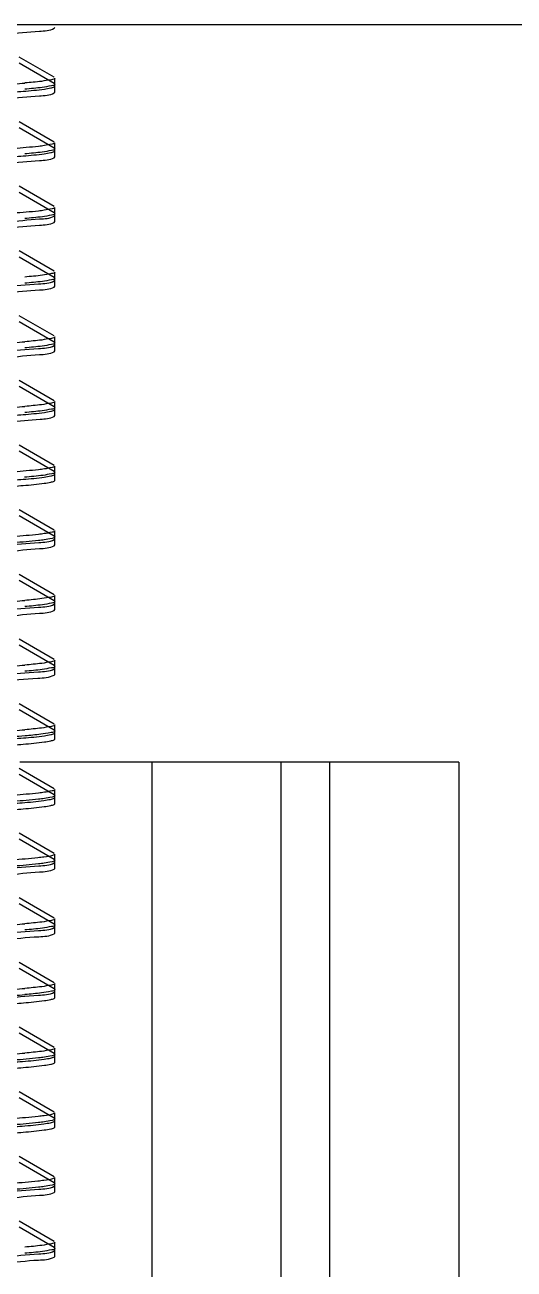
# Model space of a CAD drawing. Extents: x -427546 to -314919, y 698702 to 968782.
# Drawn here: x -414799.3 to -414686.6, y 912648.3 to 912934.6 of the extents above; entities that cross this region are included whole.
import ezdxf

# ---------------------------------------------------------------- set-up
doc = ezdxf.new("R2010")
doc.units = 0
doc.header["$LTSCALE"] = 1000
doc.header["$MEASUREMENT"] = 0
doc.layers.get('0').update_dxf_attribs({"linetype": 'CONTINUOUS'})
doc.layers.add('BZ', color=2, linetype='CONTINUOUS')

msp = doc.modelspace()

# ---------------------------------------------------------------- linework, layer by layer
at = {"linetype": 'CONTINUOUS'}
for p, q in [((-414792.54, 912933.84), (-414792.4, 912934)), ((-414792.54, 912922.57), (-414800.62, 912927.24)), ((-414792.54, 912921.14), (-414800.62, 912925.82)), ((-414792.54, 912920.38), (-414792.4, 912920.54)), ((-414792.4, 912920.54), (-414792.4, 912922.4)), ((-414792.4, 912920.54), (-414792.4, 912922.4)), ((-414792.4, 912919.12), (-414792.4, 912920.98)), ((-414792.54, 912918.96), (-414792.4, 912919.12)), ((-414792.54, 912907.68), (-414800.62, 912912.36)), ((-414792.54, 912906.26), (-414800.62, 912910.94)), ((-414792.54, 912905.5), (-414792.4, 912905.66)), ((-414792.4, 912905.66), (-414792.4, 912907.52)), ((-414792.4, 912905.66), (-414792.4, 912907.52)), ((-414792.4, 912904.24), (-414792.4, 912906.1)), ((-414792.4, 912904.24), (-414792.4, 912906.1)), ((-414792.54, 912904.07), (-414792.4, 912904.24)), ((-414792.54, 912892.8), (-414800.62, 912897.48)), ((-414792.54, 912891.38), (-414800.62, 912896.05)), ((-414792.4, 912890.78), (-414792.4, 912892.64)), ((-414792.4, 912890.78), (-414792.4, 912892.64)), ((-414792.4, 912889.35), (-414792.4, 912891.21)), ((-414792.4, 912889.35), (-414792.4, 912891.21)), ((-414792.54, 912890.62), (-414792.4, 912890.78)), ((-414792.54, 912889.19), (-414792.4, 912889.35)), ((-414792.54, 912877.92), (-414800.62, 912882.6)), ((-414792.54, 912876.49), (-414800.62, 912881.17)), ((-414792.4, 912875.9), (-414792.4, 912877.76)), ((-414792.4, 912875.9), (-414792.4, 912877.76)), ((-414792.54, 912875.73), (-414792.4, 912875.9)), ((-414792.54, 912874.31), (-414792.4, 912874.47)), ((-414792.4, 912874.47), (-414792.4, 912876.33)), ((-414792.4, 912874.47), (-414792.4, 912876.33)), ((-414792.54, 912863.04), (-414800.62, 912867.71)), ((-414792.54, 912861.61), (-414800.62, 912866.29)), ((-414792.4, 912861.01), (-414792.4, 912862.87)), ((-414792.4, 912861.01), (-414792.4, 912862.87)), ((-414792.54, 912860.85), (-414792.4, 912861.01)), ((-414792.54, 912859.43), (-414792.4, 912859.59)), ((-414792.4, 912859.59), (-414792.4, 912861.45)), ((-414792.4, 912859.59), (-414792.4, 912861.45)), ((-414792.54, 912848.15), (-414800.62, 912852.83)), ((-414792.54, 912846.73), (-414800.62, 912851.4)), ((-414792.54, 912845.97), (-414792.4, 912846.13)), ((-414792.4, 912846.13), (-414792.4, 912847.99)), ((-414792.4, 912846.13), (-414792.4, 912847.99)), ((-414792.4, 912844.71), (-414792.4, 912846.57)), ((-414792.4, 912844.71), (-414792.4, 912846.57)), ((-414792.54, 912844.54), (-414792.4, 912844.71)), ((-414792.54, 912833.27), (-414800.62, 912837.95)), ((-414792.54, 912831.85), (-414800.62, 912836.52)), ((-414792.54, 912831.08), (-414792.4, 912831.25)), ((-414792.4, 912831.25), (-414792.4, 912833.11)), ((-414792.4, 912829.82), (-414792.4, 912831.68)), ((-414792.4, 912829.82), (-414792.4, 912831.68)), ((-414792.54, 912829.66), (-414792.4, 912829.82)), ((-414792.54, 912818.39), (-414800.62, 912823.06)), ((-414792.54, 912816.96), (-414800.62, 912821.64)), ((-414792.4, 912816.36), (-414792.4, 912818.22)), ((-414792.4, 912816.36), (-414792.4, 912818.22)), ((-414792.4, 912814.94), (-414792.4, 912816.8)), ((-414792.4, 912814.94), (-414792.4, 912816.8)), ((-414792.54, 912816.2), (-414792.4, 912816.36)), ((-414792.54, 912814.78), (-414792.4, 912814.94)), ((-414792.54, 912803.5), (-414800.62, 912808.18)), ((-414792.54, 912802.08), (-414800.62, 912806.76)), ((-414792.4, 912801.48), (-414792.4, 912803.34)), ((-414792.4, 912801.48), (-414792.4, 912803.34)), ((-414792.54, 912801.32), (-414792.4, 912801.48)), ((-414792.54, 912799.89), (-414792.4, 912800.06)), ((-414792.4, 912800.06), (-414792.4, 912801.92)), ((-414792.4, 912800.06), (-414792.4, 912801.92)), ((-414792.54, 912788.62), (-414800.62, 912793.3)), ((-414792.54, 912787.2), (-414800.62, 912791.87)), ((-414792.4, 912786.6), (-414792.4, 912788.46)), ((-414792.4, 912786.6), (-414792.4, 912788.46)), ((-414792.54, 912786.43), (-414792.4, 912786.6)), ((-414792.54, 912785.01), (-414792.4, 912785.17)), ((-414792.4, 912785.17), (-414792.4, 912787.03)), ((-414792.4, 912785.17), (-414792.4, 912787.03)), ((-414792.54, 912773.74), (-414800.62, 912778.41)), ((-414792.54, 912772.31), (-414800.62, 912776.99)), ((-414792.4, 912771.71), (-414792.4, 912773.57)), ((-414792.4, 912771.71), (-414792.4, 912773.57)), ((-414792.54, 912771.55), (-414792.4, 912771.71)), ((-414792.4, 912770.29), (-414792.4, 912772.15)), ((-414792.4, 912770.29), (-414792.4, 912772.15)), ((-414792.54, 912770.13), (-414792.4, 912770.29)), ((-414699.38, 912764.98), (-414800.46, 912764.98)), ((-414770.08, 912764.98), (-414770.08, 909801.84)), ((-414740.31, 912764.98), (-414740.31, 909801.84)), ((-414729.15, 912764.98), (-414729.15, 909801.84)), ((-414699.38, 912764.98), (-414699.38, 909801.84)), ((-414792.54, 912758.85), (-414800.62, 912763.53)), ((-414792.54, 912757.43), (-414800.62, 912762.11)), ((-414792.54, 912756.67), (-414792.4, 912756.83)), ((-414792.4, 912756.83), (-414792.4, 912758.69)), ((-414792.4, 912756.83), (-414792.4, 912758.69)), ((-414792.4, 912755.41), (-414792.4, 912757.27)), ((-414792.4, 912755.41), (-414792.4, 912757.27)), ((-414792.54, 912755.24), (-414792.4, 912755.41)), ((-414792.54, 912743.97), (-414800.62, 912748.65)), ((-414792.54, 912742.55), (-414800.62, 912747.22)), ((-414792.4, 912741.95), (-414792.4, 912743.81)), ((-414792.4, 912741.95), (-414792.4, 912743.81)), ((-414792.4, 912740.52), (-414792.4, 912742.38)), ((-414792.4, 912740.52), (-414792.4, 912742.38)), ((-414792.54, 912741.79), (-414792.4, 912741.95)), ((-414792.54, 912740.36), (-414792.4, 912740.52)), ((-414792.54, 912729.09), (-414800.62, 912733.77)), ((-414792.54, 912727.66), (-414800.62, 912732.34)), ((-414792.4, 912727.07), (-414792.4, 912728.93)), ((-414792.4, 912727.07), (-414792.4, 912728.93)), ((-414792.54, 912726.9), (-414792.4, 912727.07)), ((-414792.54, 912725.48), (-414792.4, 912725.64)), ((-414792.4, 912725.64), (-414792.4, 912727.5)), ((-414792.4, 912725.64), (-414792.4, 912727.5)), ((-414792.54, 912714.21), (-414800.62, 912718.88)), ((-414792.54, 912712.78), (-414800.62, 912717.46)), ((-414792.4, 912712.18), (-414792.4, 912714.04)), ((-414792.4, 912712.18), (-414792.4, 912714.04)), ((-414792.54, 912712.02), (-414792.4, 912712.18)), ((-414792.54, 912710.6), (-414792.4, 912710.76)), ((-414792.4, 912710.76), (-414792.4, 912712.62)), ((-414792.4, 912710.76), (-414792.4, 912712.62)), ((-414792.54, 912699.32), (-414800.62, 912704)), ((-414792.54, 912697.9), (-414800.62, 912702.57)), ((-414792.4, 912697.3), (-414792.4, 912699.16)), ((-414792.4, 912697.3), (-414792.4, 912699.16)), ((-414792.54, 912697.14), (-414792.4, 912697.3)), ((-414792.4, 912695.88), (-414792.4, 912697.74)), ((-414792.4, 912695.88), (-414792.4, 912697.74)), ((-414792.54, 912695.71), (-414792.4, 912695.88)), ((-414792.54, 912684.44), (-414800.62, 912689.12)), ((-414792.54, 912683.02), (-414800.62, 912687.69)), ((-414792.54, 912682.25), (-414792.4, 912682.42)), ((-414792.4, 912682.42), (-414792.4, 912684.28)), ((-414792.4, 912682.42), (-414792.4, 912684.28)), ((-414792.4, 912680.99), (-414792.4, 912682.85)), ((-414792.4, 912680.99), (-414792.4, 912682.85)), ((-414792.54, 912680.83), (-414792.4, 912680.99)), ((-414792.54, 912669.56), (-414800.62, 912674.23)), ((-414792.54, 912668.13), (-414800.62, 912672.81)), ((-414792.4, 912667.53), (-414792.4, 912669.39)), ((-414792.4, 912667.53), (-414792.4, 912669.39)), ((-414792.4, 912666.11), (-414792.4, 912667.97)), ((-414792.4, 912666.11), (-414792.4, 912667.97)), ((-414792.54, 912667.37), (-414792.4, 912667.53)), ((-414792.54, 912665.95), (-414792.4, 912666.11)), ((-414792.54, 912654.67), (-414800.62, 912659.35)), ((-414792.54, 912653.25), (-414800.62, 912657.93)), ((-414792.4, 912652.65), (-414792.4, 912654.51)), ((-414792.4, 912652.65), (-414792.4, 912654.51)), ((-414792.54, 912652.49), (-414792.4, 912652.65)), ((-414792.54, 912651.06), (-414792.4, 912651.23)), ((-414792.4, 912651.23), (-414792.4, 912653.09)), ((-414792.4, 912651.23), (-414792.4, 912653.09))]:
    msp.add_line(p, q, dxfattribs=at)
for centre, radius, start, end in [((-414821.79, 913189.54), 269.23, 273.6985, 274.7995), ((-414821.54, 913126.85), 266.06, 273.7304, 274.8001), ((-414821.78, 913115.03), 269.13, 273.6995, 274.7995), ((-414821.28, 913063.97), 262.7, 273.7644, 274.8009), ((-414821.53, 913052.33), 265.96, 273.7314, 274.8001), ((-414821.78, 913040.52), 269.04, 273.7005, 274.7995), ((-414821.27, 912989.44), 262.59, 273.7655, 274.8009), ((-414821.52, 912977.81), 265.85, 273.7325, 274.8002), ((-414821.52, 912976.32), 265.78, 273.7327, 274.7996), ((-414821.77, 912966.01), 268.94, 273.7014, 274.7995)]:
    msp.add_arc(centre, radius, start, end, dxfattribs=at)
for points, knots in [([(-414803.66, 912932.52), (-414801.08, 912932.7), (-414797.48, 912933.2), (-414793.55, 912933.26), (-414792.54, 912933.84)], [0, 0, 0, 0, 0.690321, 1, 1, 1, 1]), ([(-414801.8, 912919.19), (-414801.08, 912919.25), (-414798.75, 912919.43), (-414796.41, 912919.64), (-414794.8, 912919.87)], [0, 0, 0, 0, 0.30753, 1, 1, 1, 1]), ([(-414792.4, 912922.4), (-414792.4, 912922.12), (-414793.93, 912921.95), (-414794.69, 912921.74), (-414795.46, 912921.64)], [0, 0, 0, 0, 0.270547, 1, 1, 1, 1]), ([(-414792.4, 912920.98), (-414792.4, 912920.71), (-414793.83, 912920.53), (-414794.56, 912920.33), (-414795.28, 912920.24)], [0, 0, 0, 0, 0.271487, 1, 1, 1, 1]), ([(-414794.8, 912919.87), (-414794.31, 912919.94), (-414793.55, 912920.07), (-414792.78, 912920.24), (-414792.54, 912920.38)], [0, 0, 0, 0, 0.642805, 1, 1, 1, 1]), ([(-414803.65, 912917.64), (-414801.08, 912917.82), (-414797.47, 912918.31), (-414793.54, 912918.38), (-414792.54, 912918.96)], [0, 0, 0, 0, 0.690305, 1, 1, 1, 1]), ([(-414794.8, 912906.85), (-414795.24, 912906.78), (-414797.57, 912906.5), (-414799.91, 912906.31), (-414801.8, 912906.17)], [0, 0, 0, 0, 0.1913, 1, 1, 1, 1]), ([(-414792.4, 912906.1), (-414792.4, 912905.83), (-414793.83, 912905.65), (-414794.55, 912905.45), (-414795.28, 912905.36)], [0, 0, 0, 0, 0.2715, 1, 1, 1, 1]), ([(-414794.81, 912904.99), (-414794.31, 912905.06), (-414793.56, 912905.19), (-414792.78, 912905.36), (-414792.54, 912905.5)], [0, 0, 0, 0, 0.642967, 1, 1, 1, 1]), ([(-414792.4, 912907.52), (-414792.4, 912907.29), (-414793.58, 912907.09), (-414794.2, 912906.93), (-414794.8, 912906.85)], [0, 0, 0, 0, 0.274618, 1, 1, 1, 1]), ([(-414803.59, 912902.76), (-414801.03, 912902.94), (-414797.45, 912903.43), (-414793.54, 912903.5), (-414792.54, 912904.07)], [0, 0, 0, 0, 0.690212, 1, 1, 1, 1]), ([(-414801.84, 912904.31), (-414801.12, 912904.36), (-414798.77, 912904.55), (-414796.42, 912904.76), (-414794.81, 912904.99)], [0, 0, 0, 0, 0.307512, 1, 1, 1, 1]), ([(-414794.81, 912891.96), (-414795.25, 912891.9), (-414797.59, 912891.61), (-414799.94, 912891.43), (-414801.84, 912891.29)], [0, 0, 0, 0, 0.191312, 1, 1, 1, 1]), ([(-414792.4, 912891.21), (-414792.4, 912890.94), (-414793.82, 912890.77), (-414794.54, 912890.57), (-414795.26, 912890.48)], [0, 0, 0, 0, 0.27159, 1, 1, 1, 1]), ([(-414792.4, 912892.64), (-414792.4, 912892.41), (-414793.58, 912892.21), (-414794.2, 912892.05), (-414794.81, 912891.96)], [0, 0, 0, 0, 0.274544, 1, 1, 1, 1]), ([(-414803.6, 912887.88), (-414801.04, 912888.05), (-414797.45, 912888.55), (-414793.54, 912888.62), (-414792.54, 912889.19)], [0, 0, 0, 0, 0.690224, 1, 1, 1, 1]), ([(-414803.54, 912889.31), (-414800.99, 912889.48), (-414797.42, 912889.97), (-414793.54, 912890.05), (-414792.54, 912890.62)], [0, 0, 0, 0, 0.690121, 1, 1, 1, 1]), ([(-414792.4, 912877.76), (-414792.4, 912877.49), (-414793.82, 912877.31), (-414794.54, 912877.11), (-414795.25, 912877.02)], [0, 0, 0, 0, 0.271635, 1, 1, 1, 1]), ([(-414804.23, 912874.38), (-414801.52, 912874.56), (-414797.73, 912875.08), (-414793.59, 912875.13), (-414792.54, 912875.73)], [0, 0, 0, 0, 0.691208, 1, 1, 1, 1]), ([(-414803.64, 912872.99), (-414801.07, 912873.17), (-414797.47, 912873.67), (-414793.54, 912873.73), (-414792.54, 912874.31)], [0, 0, 0, 0, 0.690293, 1, 1, 1, 1]), ([(-414792.4, 912876.33), (-414792.4, 912876.06), (-414793.82, 912875.88), (-414794.54, 912875.69), (-414795.26, 912875.59)], [0, 0, 0, 0, 0.27157, 1, 1, 1, 1]), ([(-414792.4, 912862.87), (-414792.4, 912862.59), (-414793.91, 912862.42), (-414794.66, 912862.21), (-414795.42, 912862.11)], [0, 0, 0, 0, 0.270722, 1, 1, 1, 1]), ([(-414804.42, 912859.48), (-414801.67, 912859.66), (-414797.81, 912860.2), (-414793.61, 912860.24), (-414792.54, 912860.85)], [0, 0, 0, 0, 0.691489, 1, 1, 1, 1]), ([(-414792.4, 912861.45), (-414792.4, 912861.18), (-414793.83, 912861), (-414794.55, 912860.8), (-414795.27, 912860.71)], [0, 0, 0, 0, 0.271511, 1, 1, 1, 1]), ([(-414803.66, 912858.11), (-414801.08, 912858.28), (-414797.48, 912858.78), (-414793.55, 912858.85), (-414792.54, 912859.43)], [0, 0, 0, 0, 0.690321, 1, 1, 1, 1]), ([(-414801.8, 912844.78), (-414801.08, 912844.83), (-414798.75, 912845.02), (-414796.41, 912845.23), (-414794.8, 912845.45)], [0, 0, 0, 0, 0.307531, 1, 1, 1, 1]), ([(-414792.4, 912847.99), (-414792.4, 912847.7), (-414793.93, 912847.54), (-414794.69, 912847.32), (-414795.46, 912847.23)], [0, 0, 0, 0, 0.270552, 1, 1, 1, 1]), ([(-414792.4, 912846.57), (-414792.4, 912846.29), (-414793.83, 912846.12), (-414794.56, 912845.92), (-414795.28, 912845.83)], [0, 0, 0, 0, 0.271487, 1, 1, 1, 1]), ([(-414794.8, 912845.45), (-414794.31, 912845.52), (-414793.55, 912845.66), (-414792.78, 912845.83), (-414792.54, 912845.97)], [0, 0, 0, 0, 0.642799, 1, 1, 1, 1]), ([(-414803.01, 912843.27), (-414800.59, 912843.44), (-414797.19, 912843.91), (-414793.49, 912844), (-414792.54, 912844.54)], [0, 0, 0, 0, 0.689207, 1, 1, 1, 1]), ([(-414794.8, 912832.43), (-414795.24, 912832.37), (-414797.57, 912832.08), (-414799.91, 912831.9), (-414801.8, 912831.76)], [0, 0, 0, 0, 0.1913, 1, 1, 1, 1]), ([(-414792.4, 912831.68), (-414792.4, 912831.43), (-414793.74, 912831.24), (-414794.43, 912831.06), (-414795.11, 912830.97)], [0, 0, 0, 0, 0.272455, 1, 1, 1, 1]), ([(-414794.81, 912830.57), (-414794.31, 912830.64), (-414793.56, 912830.77), (-414792.78, 912830.95), (-414792.54, 912831.08)], [0, 0, 0, 0, 0.642963, 1, 1, 1, 1]), ([(-414792.4, 912833.11), (-414792.4, 912832.88), (-414793.58, 912832.68), (-414794.2, 912832.52), (-414794.8, 912832.43)], [0, 0, 0, 0, 0.274621, 1, 1, 1, 1]), ([(-414801.86, 912828.47), (-414801.13, 912828.52), (-414798.78, 912828.71), (-414796.43, 912828.92), (-414794.81, 912829.15)], [0, 0, 0, 0, 0.307506, 1, 1, 1, 1]), ([(-414801.84, 912829.89), (-414801.12, 912829.95), (-414798.77, 912830.13), (-414796.42, 912830.34), (-414794.81, 912830.57)], [0, 0, 0, 0, 0.307513, 1, 1, 1, 1]), ([(-414794.81, 912829.15), (-414794.32, 912829.22), (-414793.56, 912829.35), (-414792.78, 912829.52), (-414792.54, 912829.66)], [0, 0, 0, 0, 0.643037, 1, 1, 1, 1]), ([(-414794.81, 912817.55), (-414795.25, 912817.48), (-414797.59, 912817.2), (-414799.94, 912817.01), (-414801.84, 912816.87)], [0, 0, 0, 0, 0.191312, 1, 1, 1, 1]), ([(-414792.4, 912818.22), (-414792.4, 912817.99), (-414793.58, 912817.79), (-414794.2, 912817.63), (-414794.81, 912817.55)], [0, 0, 0, 0, 0.274546, 1, 1, 1, 1]), ([(-414792.4, 912816.8), (-414792.4, 912816.57), (-414793.58, 912816.37), (-414794.21, 912816.21), (-414794.81, 912816.12)], [0, 0, 0, 0, 0.274513, 1, 1, 1, 1]), ([(-414804.03, 912814.86), (-414801.37, 912815.04), (-414797.64, 912815.55), (-414793.58, 912815.61), (-414792.54, 912816.2)], [0, 0, 0, 0, 0.690898, 1, 1, 1, 1]), ([(-414803.6, 912813.46), (-414801.04, 912813.64), (-414797.45, 912814.13), (-414793.54, 912814.2), (-414792.54, 912814.78)], [0, 0, 0, 0, 0.690221, 1, 1, 1, 1]), ([(-414794.81, 912816.12), (-414795.26, 912816.06), (-414797.6, 912815.77), (-414799.95, 912815.59), (-414801.86, 912815.45)], [0, 0, 0, 0, 0.191316, 1, 1, 1, 1]), ([(-414792.4, 912803.34), (-414792.4, 912803.06), (-414793.89, 912802.89), (-414794.63, 912802.68), (-414795.38, 912802.59)], [0, 0, 0, 0, 0.270937, 1, 1, 1, 1]), ([(-414804.22, 912799.96), (-414801.52, 912800.14), (-414797.73, 912800.67), (-414793.59, 912800.71), (-414792.54, 912801.32)], [0, 0, 0, 0, 0.691198, 1, 1, 1, 1]), ([(-414803.64, 912798.58), (-414801.07, 912798.75), (-414797.47, 912799.25), (-414793.54, 912799.32), (-414792.54, 912799.89)], [0, 0, 0, 0, 0.690292, 1, 1, 1, 1]), ([(-414792.4, 912801.92), (-414792.4, 912801.65), (-414793.82, 912801.47), (-414794.54, 912801.27), (-414795.26, 912801.18)], [0, 0, 0, 0, 0.271573, 1, 1, 1, 1]), ([(-414792.4, 912788.46), (-414792.4, 912788.17), (-414793.91, 912788), (-414794.66, 912787.8), (-414795.42, 912787.7)], [0, 0, 0, 0, 0.270729, 1, 1, 1, 1]), ([(-414804.97, 912783.61), (-414802.09, 912783.79), (-414798.06, 912784.35), (-414793.66, 912784.37), (-414792.54, 912785.01)], [0, 0, 0, 0, 0.692236, 1, 1, 1, 1]), ([(-414804.41, 912785.07), (-414801.66, 912785.25), (-414797.81, 912785.78), (-414793.61, 912785.82), (-414792.54, 912786.43)], [0, 0, 0, 0, 0.69148, 1, 1, 1, 1]), ([(-414792.4, 912787.03), (-414792.4, 912786.76), (-414793.83, 912786.58), (-414794.55, 912786.39), (-414795.27, 912786.29)], [0, 0, 0, 0, 0.271512, 1, 1, 1, 1]), ([(-414792.4, 912773.57), (-414792.4, 912773.29), (-414793.93, 912773.12), (-414794.69, 912772.91), (-414795.45, 912772.81)], [0, 0, 0, 0, 0.270557, 1, 1, 1, 1]), ([(-414801.8, 912770.37), (-414801.08, 912770.42), (-414798.74, 912770.6), (-414796.41, 912770.81), (-414794.8, 912771.04)], [0, 0, 0, 0, 0.307531, 1, 1, 1, 1]), ([(-414792.4, 912772.15), (-414792.4, 912771.85), (-414794.02, 912771.69), (-414794.82, 912771.47), (-414795.63, 912771.37)], [0, 0, 0, 0, 0.269818, 1, 1, 1, 1]), ([(-414794.8, 912771.04), (-414794.31, 912771.11), (-414793.55, 912771.24), (-414792.78, 912771.41), (-414792.54, 912771.55)], [0, 0, 0, 0, 0.642793, 1, 1, 1, 1]), ([(-414801.83, 912768.94), (-414801.11, 912768.99), (-414798.76, 912769.18), (-414796.42, 912769.39), (-414794.8, 912769.61)], [0, 0, 0, 0, 0.307522, 1, 1, 1, 1]), ([(-414794.8, 912769.61), (-414794.31, 912769.68), (-414793.55, 912769.82), (-414792.78, 912769.99), (-414792.54, 912770.13)], [0, 0, 0, 0, 0.642903, 1, 1, 1, 1]), ([(-414794.8, 912756.59), (-414795.25, 912756.53), (-414797.58, 912756.24), (-414799.93, 912756.06), (-414801.83, 912755.92)], [0, 0, 0, 0, 0.191309, 1, 1, 1, 1]), ([(-414794.8, 912758.02), (-414795.24, 912757.95), (-414797.57, 912757.67), (-414799.91, 912757.48), (-414801.8, 912757.34)], [0, 0, 0, 0, 0.191299, 1, 1, 1, 1]), ([(-414794.89, 912756.14), (-414794.38, 912756.22), (-414793.59, 912756.35), (-414792.79, 912756.53), (-414792.54, 912756.67)], [0, 0, 0, 0, 0.644321, 1, 1, 1, 1]), ([(-414792.4, 912758.69), (-414792.4, 912758.46), (-414793.57, 912758.26), (-414794.2, 912758.1), (-414794.8, 912758.02)], [0, 0, 0, 0, 0.274623, 1, 1, 1, 1]), ([(-414792.4, 912757.27), (-414792.4, 912757.04), (-414793.58, 912756.84), (-414794.2, 912756.68), (-414794.8, 912756.59)], [0, 0, 0, 0, 0.274573, 1, 1, 1, 1]), ([(-414802.13, 912755.46), (-414801.39, 912755.51), (-414798.97, 912755.7), (-414796.55, 912755.91), (-414794.89, 912756.14)], [0, 0, 0, 0, 0.307277, 1, 1, 1, 1]), ([(-414801.86, 912754.05), (-414801.13, 912754.11), (-414798.78, 912754.29), (-414796.43, 912754.5), (-414794.81, 912754.73)], [0, 0, 0, 0, 0.307507, 1, 1, 1, 1]), ([(-414794.81, 912754.73), (-414794.32, 912754.8), (-414793.56, 912754.93), (-414792.78, 912755.11), (-414792.54, 912755.24)], [0, 0, 0, 0, 0.643034, 1, 1, 1, 1]), ([(-414794.89, 912743.12), (-414795.35, 912743.06), (-414797.76, 912742.77), (-414800.17, 912742.58), (-414802.13, 912742.44)], [0, 0, 0, 0, 0.191493, 1, 1, 1, 1]), ([(-414792.4, 912743.81), (-414792.4, 912743.73), (-414793.29, 912743.18), (-414794.1, 912743.23), (-414794.89, 912743.12)], [0, 0, 0, 0, 0.088769, 1, 1, 1, 1]), ([(-414792.4, 912742.38), (-414792.4, 912742.15), (-414793.58, 912741.95), (-414794.21, 912741.79), (-414794.81, 912741.71)], [0, 0, 0, 0, 0.274514, 1, 1, 1, 1]), ([(-414804.02, 912740.44), (-414801.36, 912740.62), (-414797.64, 912741.14), (-414793.58, 912741.19), (-414792.54, 912741.79)], [0, 0, 0, 0, 0.690888, 1, 1, 1, 1]), ([(-414803.59, 912739.05), (-414801.04, 912739.22), (-414797.45, 912739.72), (-414793.54, 912739.79), (-414792.54, 912740.36)], [0, 0, 0, 0, 0.690218, 1, 1, 1, 1]), ([(-414794.81, 912741.71), (-414795.26, 912741.64), (-414797.6, 912741.36), (-414799.95, 912741.17), (-414801.86, 912741.03)], [0, 0, 0, 0, 0.191315, 1, 1, 1, 1]), ([(-414792.4, 912728.93), (-414792.4, 912728.65), (-414793.89, 912728.47), (-414794.63, 912728.27), (-414795.38, 912728.17)], [0, 0, 0, 0, 0.270944, 1, 1, 1, 1]), ([(-414804.22, 912725.55), (-414801.51, 912725.73), (-414797.73, 912726.25), (-414793.59, 912726.3), (-414792.54, 912726.9)], [0, 0, 0, 0, 0.691188, 1, 1, 1, 1]), ([(-414804.21, 912724.12), (-414801.51, 912724.3), (-414797.72, 912724.83), (-414793.59, 912724.88), (-414792.54, 912725.48)], [0, 0, 0, 0, 0.691187, 1, 1, 1, 1]), ([(-414792.4, 912727.5), (-414792.4, 912727.23), (-414793.82, 912727.05), (-414794.54, 912726.86), (-414795.26, 912726.76)], [0, 0, 0, 0, 0.271575, 1, 1, 1, 1]), ([(-414792.4, 912714.04), (-414792.4, 912713.76), (-414793.91, 912713.59), (-414794.66, 912713.38), (-414795.42, 912713.29)], [0, 0, 0, 0, 0.270735, 1, 1, 1, 1]), ([(-414804.41, 912710.65), (-414801.66, 912710.83), (-414797.81, 912711.37), (-414793.61, 912711.41), (-414792.54, 912712.02)], [0, 0, 0, 0, 0.691471, 1, 1, 1, 1]), ([(-414792.4, 912712.62), (-414792.4, 912712.33), (-414793.91, 912712.16), (-414794.67, 912711.96), (-414795.43, 912711.86)], [0, 0, 0, 0, 0.270728, 1, 1, 1, 1]), ([(-414794.79, 912710.08), (-414794.3, 912710.15), (-414793.55, 912710.29), (-414792.78, 912710.46), (-414792.54, 912710.6)], [0, 0, 0, 0, 0.642724, 1, 1, 1, 1]), ([(-414801.79, 912709.41), (-414801.07, 912709.46), (-414798.73, 912709.65), (-414796.4, 912709.86), (-414794.79, 912710.08)], [0, 0, 0, 0, 0.307538, 1, 1, 1, 1]), ([(-414792.4, 912699.16), (-414792.4, 912698.87), (-414793.93, 912698.71), (-414794.69, 912698.49), (-414795.45, 912698.4)], [0, 0, 0, 0, 0.270562, 1, 1, 1, 1]), ([(-414802, 912695.94), (-414801.27, 912695.99), (-414798.88, 912696.17), (-414796.5, 912696.39), (-414794.86, 912696.62)], [0, 0, 0, 0, 0.307301, 1, 1, 1, 1]), ([(-414794.79, 912697.06), (-414795.24, 912697), (-414797.56, 912696.71), (-414799.9, 912696.53), (-414801.79, 912696.39)], [0, 0, 0, 0, 0.191295, 1, 1, 1, 1]), ([(-414794.86, 912696.62), (-414794.35, 912696.69), (-414793.58, 912696.82), (-414792.79, 912697), (-414792.54, 912697.14)], [0, 0, 0, 0, 0.643804, 1, 1, 1, 1]), ([(-414792.4, 912697.74), (-414792.4, 912697.51), (-414793.57, 912697.31), (-414794.19, 912697.15), (-414794.79, 912697.06)], [0, 0, 0, 0, 0.274655, 1, 1, 1, 1]), ([(-414801.83, 912694.52), (-414801.1, 912694.58), (-414798.76, 912694.76), (-414796.42, 912694.97), (-414794.8, 912695.2)], [0, 0, 0, 0, 0.30752, 1, 1, 1, 1]), ([(-414794.8, 912695.2), (-414794.31, 912695.27), (-414793.55, 912695.4), (-414792.78, 912695.57), (-414792.54, 912695.71)], [0, 0, 0, 0, 0.642901, 1, 1, 1, 1]), ([(-414794.86, 912683.59), (-414795.31, 912683.53), (-414797.69, 912683.24), (-414800.07, 912683.05), (-414802, 912682.91)], [0, 0, 0, 0, 0.191493, 1, 1, 1, 1]), ([(-414794.8, 912682.18), (-414795.25, 912682.11), (-414797.58, 912681.83), (-414799.93, 912681.64), (-414801.83, 912681.5)], [0, 0, 0, 0, 0.191309, 1, 1, 1, 1]), ([(-414794.89, 912681.73), (-414794.37, 912681.8), (-414793.59, 912681.94), (-414792.79, 912682.11), (-414792.54, 912682.25)], [0, 0, 0, 0, 0.644305, 1, 1, 1, 1]), ([(-414792.4, 912684.28), (-414792.4, 912684.2), (-414793.27, 912683.65), (-414794.08, 912683.7), (-414794.86, 912683.59)], [0, 0, 0, 0, 0.089018, 1, 1, 1, 1]), ([(-414792.4, 912682.85), (-414792.4, 912682.62), (-414793.58, 912682.42), (-414794.2, 912682.26), (-414794.8, 912682.18)], [0, 0, 0, 0, 0.274574, 1, 1, 1, 1]), ([(-414802.13, 912681.04), (-414801.38, 912681.1), (-414798.97, 912681.28), (-414796.55, 912681.5), (-414794.89, 912681.73)], [0, 0, 0, 0, 0.307277, 1, 1, 1, 1]), ([(-414801.86, 912679.64), (-414801.13, 912679.69), (-414798.78, 912679.88), (-414796.43, 912680.09), (-414794.81, 912680.32)], [0, 0, 0, 0, 0.307507, 1, 1, 1, 1]), ([(-414794.81, 912680.32), (-414794.32, 912680.39), (-414793.56, 912680.52), (-414792.78, 912680.69), (-414792.54, 912680.83)], [0, 0, 0, 0, 0.643031, 1, 1, 1, 1]), ([(-414794.89, 912668.71), (-414795.35, 912668.64), (-414797.75, 912668.35), (-414800.17, 912668.16), (-414802.13, 912668.02)], [0, 0, 0, 0, 0.191494, 1, 1, 1, 1]), ([(-414792.4, 912669.39), (-414792.4, 912669.32), (-414793.29, 912668.76), (-414794.1, 912668.82), (-414794.89, 912668.71)], [0, 0, 0, 0, 0.088777, 1, 1, 1, 1]), ([(-414792.4, 912667.97), (-414792.4, 912667.74), (-414793.58, 912667.54), (-414794.21, 912667.38), (-414794.81, 912667.29)], [0, 0, 0, 0, 0.274515, 1, 1, 1, 1]), ([(-414804.02, 912666.03), (-414801.36, 912666.21), (-414797.64, 912666.72), (-414793.58, 912666.78), (-414792.54, 912667.37)], [0, 0, 0, 0, 0.690877, 1, 1, 1, 1]), ([(-414803.45, 912664.64), (-414800.93, 912664.82), (-414797.39, 912665.31), (-414793.53, 912665.38), (-414792.54, 912665.95)], [0, 0, 0, 0, 0.689986, 1, 1, 1, 1]), ([(-414794.81, 912667.29), (-414795.26, 912667.23), (-414797.6, 912666.94), (-414799.95, 912666.76), (-414801.86, 912666.62)], [0, 0, 0, 0, 0.191315, 1, 1, 1, 1]), ([(-414792.4, 912654.51), (-414792.4, 912654.23), (-414793.89, 912654.06), (-414794.63, 912653.85), (-414795.38, 912653.76)], [0, 0, 0, 0, 0.270952, 1, 1, 1, 1]), ([(-414804.34, 912649.7), (-414801.6, 912649.88), (-414797.78, 912650.41), (-414793.6, 912650.45), (-414792.54, 912651.06)], [0, 0, 0, 0, 0.691368, 1, 1, 1, 1]), ([(-414804.21, 912651.13), (-414801.51, 912651.31), (-414797.72, 912651.84), (-414793.59, 912651.88), (-414792.54, 912652.49)], [0, 0, 0, 0, 0.691179, 1, 1, 1, 1]), ([(-414792.4, 912653.09), (-414792.4, 912652.82), (-414793.8, 912652.64), (-414794.52, 912652.45), (-414795.23, 912652.35)], [0, 0, 0, 0, 0.271773, 1, 1, 1, 1])]:
    msp.add_open_spline(points, degree=3, knots=knots, dxfattribs=at)
for points in [[(-414795.28, 912920.24), (-414796.62, 912920.07), (-414797.96, 912919.94), (-414799.31, 912919.83)], [(-414795.46, 912921.64), (-414796.72, 912921.48), (-414797.99, 912921.36), (-414799.26, 912921.26)], [(-414795.28, 912905.36), (-414796.62, 912905.18), (-414797.96, 912905.06), (-414799.31, 912904.95)], [(-414795.26, 912890.48), (-414796.61, 912890.3), (-414797.96, 912890.18), (-414799.31, 912890.06)], [(-414795.25, 912877.02), (-414796.6, 912876.84), (-414797.96, 912876.72), (-414799.32, 912876.6)], [(-414795.26, 912875.59), (-414796.61, 912875.42), (-414797.96, 912875.29), (-414799.31, 912875.18)], [(-414795.27, 912860.71), (-414796.61, 912860.54), (-414797.96, 912860.41), (-414799.31, 912860.3)], [(-414795.42, 912862.11), (-414796.7, 912861.95), (-414797.99, 912861.83), (-414799.28, 912861.72)], [(-414795.28, 912845.83), (-414796.62, 912845.65), (-414797.96, 912845.53), (-414799.31, 912845.41)], [(-414795.46, 912847.23), (-414796.72, 912847.07), (-414797.99, 912846.95), (-414799.26, 912846.84)], [(-414795.11, 912830.97), (-414796.52, 912830.78), (-414797.94, 912830.65), (-414799.35, 912830.53)], [(-414795.38, 912802.59), (-414796.68, 912802.42), (-414797.98, 912802.3), (-414799.29, 912802.19)], [(-414795.26, 912801.18), (-414796.61, 912801), (-414797.96, 912800.88), (-414799.31, 912800.76)], [(-414795.27, 912786.29), (-414796.61, 912786.12), (-414797.96, 912786), (-414799.31, 912785.88)], [(-414795.42, 912787.7), (-414796.7, 912787.54), (-414797.99, 912787.42), (-414799.28, 912787.31)], [(-414799.25, 912771), (-414801.16, 912770.84), (-414803.06, 912770.71), (-414804.97, 912770.58)], [(-414795.45, 912772.81), (-414796.72, 912772.65), (-414797.99, 912772.53), (-414799.27, 912772.43)], [(-414795.63, 912771.37), (-414796.83, 912771.22), (-414798.04, 912771.11), (-414799.25, 912771)], [(-414795.38, 912728.17), (-414796.68, 912728.01), (-414797.98, 912727.89), (-414799.29, 912727.78)], [(-414795.26, 912726.76), (-414796.61, 912726.59), (-414797.96, 912726.46), (-414799.31, 912726.35)], [(-414795.42, 912713.29), (-414796.7, 912713.12), (-414797.99, 912713), (-414799.28, 912712.89)], [(-414795.43, 912711.86), (-414796.71, 912711.7), (-414797.99, 912711.58), (-414799.28, 912711.47)], [(-414795.45, 912698.4), (-414796.72, 912698.24), (-414797.99, 912698.12), (-414799.27, 912698.01)], [(-414795.38, 912653.76), (-414796.68, 912653.59), (-414797.98, 912653.47), (-414799.29, 912653.36)], [(-414795.23, 912652.35), (-414796.59, 912652.18), (-414797.95, 912652.05), (-414799.32, 912651.93)]]:
    msp.add_open_spline(points, degree=3, dxfattribs=at)
at = {"layer": 'BZ'}
msp.add_line((-413274.03, 912934.63), (-420265.53, 912934.63), dxfattribs=at)

doc.saveas('drawing.dxf')
